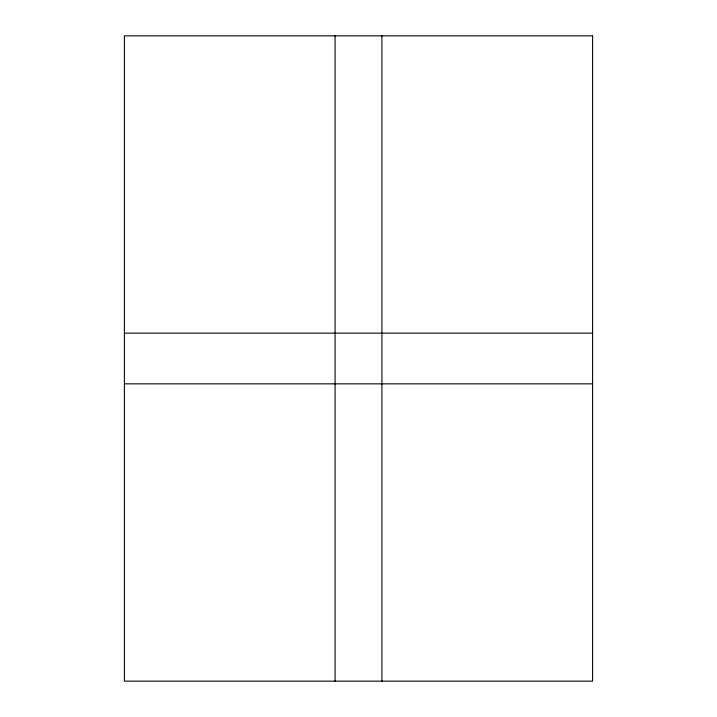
<?xml version="1.0" encoding="UTF-8"?>
<svg xmlns="http://www.w3.org/2000/svg" width="717" height="717" viewBox="0 0 717 717"><rect width="100%" height="100%" fill="white"/><g stroke="black" fill="none" stroke-linecap="round" stroke-linejoin="round"><path stroke-width="1.08" d="M124.4 333.154L592.601 333.154M124.4 383.846L592.601 383.846M381.91 35.85L381.91 681.15M335.09 35.85L335.09 681.15M592.601 35.85L124.4 35.85L124.4 681.15L592.601 681.15L592.601 35.85"/></g></svg>
